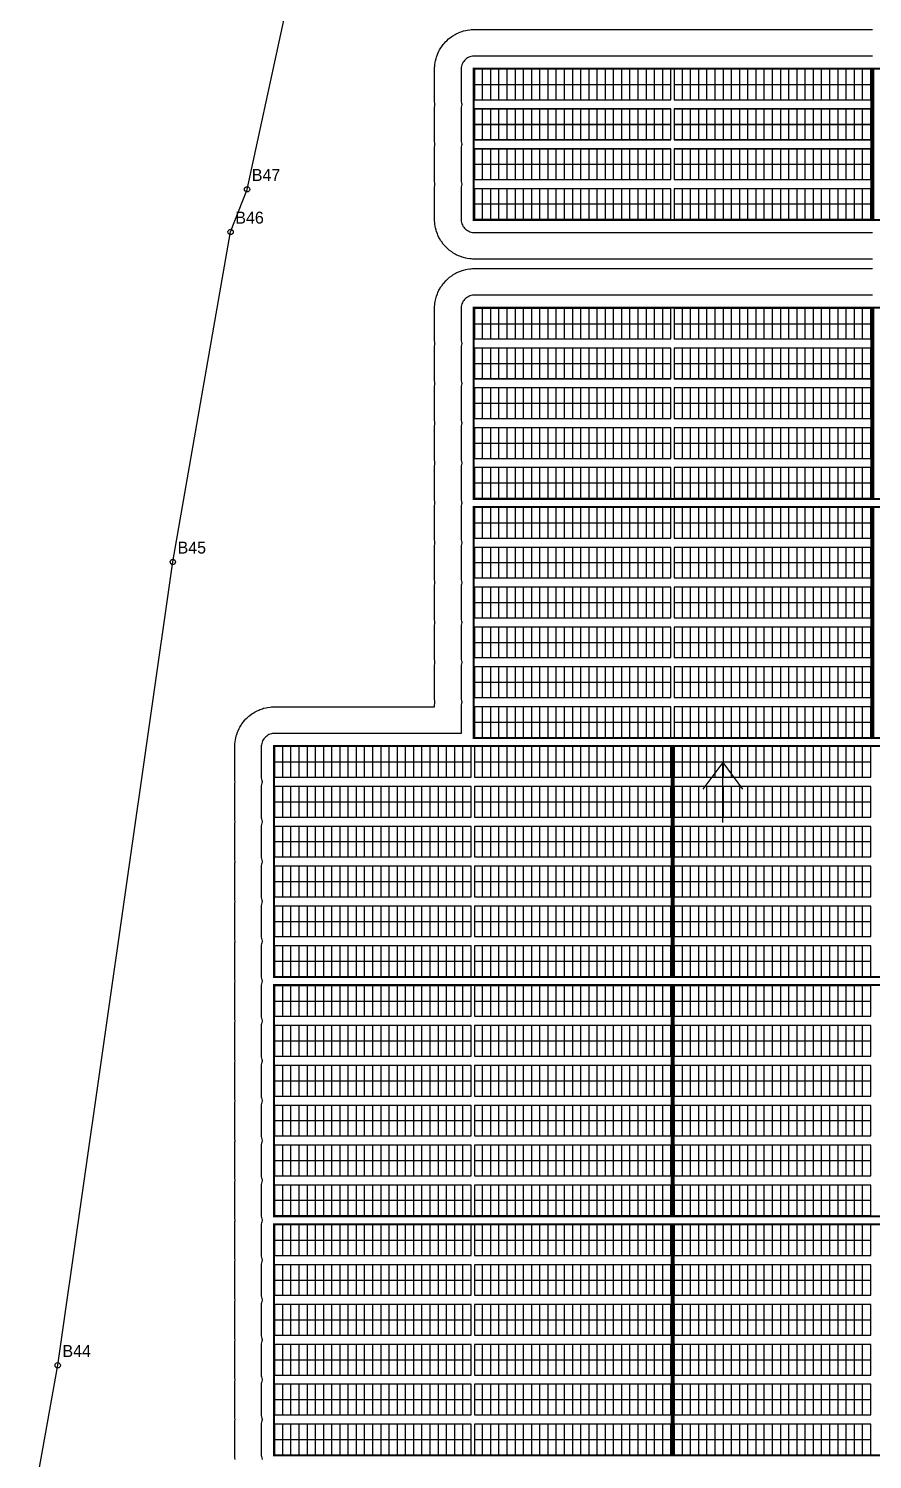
# Model space of a CAD drawing. Header units: metres. Extents: x 434302 to 507065, y 1937737 to 2381088.
# Drawn here: x 434704.1 to 434831.2, y 2380479.6 to 2380695 of the extents above; entities that cross this region are included whole.
import ezdxf
from ezdxf.enums import TextEntityAlignment as Align

# ---------------------------------------------------------------- set-up
doc = ezdxf.new("R2010")
doc.units = ezdxf.units.M
for name, color, linetype in [('BOUNDARY', 7, 'Continuous'), ('BOUNDARY_POINTS', 7, 'Continuous'), ('GROUP_BOUNDARY', 1, 'Continuous'), ('LIGHTNING_ARRESTER', 3, 'Continuous'), ('MODULES', 5, 'Continuous'), ('PV_TABLES', 3, 'Continuous'), ('SERVICE_ROAD', 1, 'Continuous')]:
    doc.layers.add(name, color=color, linetype=linetype)

# ---------------------------------------------------------------- blocks, each defined once
blk = doc.blocks.new('PV_TABLE_2P28')
at = {"layer": 'MODULES'}
for p, q in [((1.23333, 0), (1.23333, 4.6)), ((2.46666, 0), (2.46666, 4.6)), ((3.69999, 0), (3.69999, 4.6)), ((4.93332, 0), (4.93332, 4.6)), ((6.16665, 0), (6.16665, 4.6)), ((7.39998, 0), (7.39998, 4.6)), ((8.63331, 0), (8.63331, 4.6)), ((9.86664, 0), (9.86664, 4.6)), ((11.09997, 0), (11.09997, 4.6)), ((12.3333, 0), (12.3333, 4.6)), ((13.56663, 0), (13.56663, 4.6)), ((14.79996, 0), (14.79996, 4.6)), ((16.03329, 0), (16.03329, 4.6)), ((17.26662, 0), (17.26662, 4.6)), ((18.49995, 0), (18.49995, 4.6)), ((19.73328, 0), (19.73328, 4.6)), ((20.96661, 0), (20.96661, 4.6)), ((22.19994, 0), (22.19994, 4.6)), ((23.43327, 0), (23.43327, 4.6)), ((24.6666, 0), (24.6666, 4.6)), ((25.89993, 0), (25.89993, 4.6)), ((27.13326, 0), (27.13326, 4.6)), ((28.36659, 0), (28.36659, 4.6)), ((0, 2.3), (29.59992, 2.3))]:
    blk.add_line(p, q, dxfattribs=at)
blk.add_lwpolyline([(0, 0), (29.59992, 0), (29.59992, 4.6), (0, 4.6)], close=True, dxfattribs=at)

msp = doc.modelspace()

# ---------------------------------------------------------------- linework, layer by layer
at = {"layer": 'BOUNDARY'}
msp.add_lwpolyline([(434704.09, 2380469.12), (434708.47, 2380493.74), (434725.81, 2380614.69), (434734.51, 2380664.36), (434736.99, 2380670.78), (434747.16, 2380717.59)], dxfattribs=at)
at = {"layer": 'BOUNDARY_POINTS'}
for centre in [(434736.99, 2380670.78), (434734.51, 2380664.36), (434725.81, 2380614.69), (434708.47, 2380493.74)]:
    msp.add_circle(centre, 0.4, dxfattribs=at)
at = {"layer": 'GROUP_BOUNDARY', "color": 1, "lineweight": 211, "true_color": 0xff0000, "const_width": 0.3}
for points in [[(434831.04, 2380666.18), (434771.14, 2380666.18), (434771.14, 2380688.95), (434831.04, 2380688.95), (434831.04, 2380666.18)], [(434891.24, 2380624.18), (434831.34, 2380624.18), (434831.34, 2380652.95), (434891.24, 2380652.95), (434891.24, 2380624.18)], [(434831.04, 2380588.18), (434771.14, 2380588.18), (434771.14, 2380622.98), (434831.04, 2380622.98), (434831.04, 2380588.18)], [(434861.14, 2380552.18), (434801.24, 2380552.18), (434801.24, 2380586.98), (434861.14, 2380586.98), (434861.14, 2380552.18)], [(434800.94, 2380516.18), (434741.04, 2380516.18), (434741.04, 2380550.98), (434800.94, 2380550.98), (434800.94, 2380516.18)], [(434861.14, 2380480.18), (434801.24, 2380480.18), (434801.24, 2380514.98), (434861.14, 2380514.98), (434861.14, 2380480.18)]]:
    msp.add_lwpolyline(points, close=True, dxfattribs=at)
at = {"layer": 'GROUP_BOUNDARY', "color": 150, "lineweight": 211, "true_color": 0x0080ff, "const_width": 0.3}
for points in [[(434891.24, 2380666.18), (434831.34, 2380666.18), (434831.34, 2380688.95), (434891.24, 2380688.95), (434891.24, 2380666.18)], [(434831.04, 2380624.18), (434771.14, 2380624.18), (434771.14, 2380652.95), (434831.04, 2380652.95), (434831.04, 2380624.18)], [(434891.24, 2380588.18), (434831.34, 2380588.18), (434831.34, 2380622.98), (434891.24, 2380622.98), (434891.24, 2380588.18)], [(434800.94, 2380552.18), (434741.04, 2380552.18), (434741.04, 2380586.98), (434800.94, 2380586.98), (434800.94, 2380552.18)], [(434861.14, 2380516.18), (434801.24, 2380516.18), (434801.24, 2380550.98), (434861.14, 2380550.98), (434861.14, 2380516.18)], [(434800.94, 2380480.18), (434741.04, 2380480.18), (434741.04, 2380514.98), (434800.94, 2380514.98), (434800.94, 2380480.18)]]:
    msp.add_lwpolyline(points, close=True, dxfattribs=at)
at = {"layer": 'LIGHTNING_ARRESTER', "lineweight": 30}
for p, q in [((434808.64, 2380584.48), (434805.64, 2380580.48)), ((434808.64, 2380575.48), (434808.64, 2380584.48)), ((434808.64, 2380584.48), (434811.64, 2380580.48))]:
    msp.add_line(p, q, dxfattribs=at)
at = {"layer": 'SERVICE_ROAD'}
for points in [[(434831.19, 2380660.29), (434831.12, 2380660.28), (434831.02, 2380660.28), (434830.92, 2380660.28), (434801.36, 2380660.28), (434801.26, 2380660.28), (434801.16, 2380660.28), (434801.09, 2380660.29), (434801.02, 2380660.28), (434800.92, 2380660.28), (434800.82, 2380660.28), (434771.26, 2380660.28), (434771.16, 2380660.28), (434771.06, 2380660.28), (434770.96, 2380660.29), (434770.94, 2380660.29), (434770.75, 2380660.3), (434770.55, 2380660.32), (434770.16, 2380660.38), (434769.97, 2380660.42), (434769.59, 2380660.51), (434769.4, 2380660.57), (434769.03, 2380660.7), (434768.85, 2380660.78), (434768.5, 2380660.94), (434768.32, 2380661.04), (434767.99, 2380661.24), (434767.82, 2380661.35), (434767.51, 2380661.58), (434767.36, 2380661.71), (434767.07, 2380661.97), (434766.93, 2380662.11), (434766.66, 2380662.4), (434766.54, 2380662.55), (434766.31, 2380662.87), (434766.2, 2380663.03), (434766, 2380663.37), (434765.9, 2380663.54), (434765.74, 2380663.89), (434765.66, 2380664.08), (434765.53, 2380664.44), (434765.47, 2380664.63), (434765.38, 2380665.01), (434765.34, 2380665.21), (434765.28, 2380665.59), (434765.26, 2380665.79), (434765.25, 2380665.99), (434765.24, 2380666), (434765.24, 2380666.1), (434765.24, 2380666.2), (434765.24, 2380666.3), (434765.24, 2380670.86), (434765.24, 2380670.96), (434765.24, 2380671.06), (434765.24, 2380671.15), (434765.25, 2380671.17), (434765.26, 2380671.37), (434765.28, 2380671.56), (434765.28, 2380671.57), (434765.28, 2380671.57), (434765.26, 2380671.76), (434765.25, 2380671.96), (434765.24, 2380671.98), (434765.24, 2380672.07), (434765.24, 2380672.17), (434765.24, 2380672.27), (434765.24, 2380676.86), (434765.24, 2380676.96), (434765.24, 2380677.06), (434765.24, 2380677.15), (434765.25, 2380677.17), (434765.26, 2380677.37), (434765.28, 2380677.56), (434765.28, 2380677.57), (434765.28, 2380677.57), (434765.26, 2380677.76), (434765.25, 2380677.96), (434765.24, 2380677.98), (434765.24, 2380678.07), (434765.24, 2380678.17), (434765.24, 2380678.27), (434765.24, 2380682.86), (434765.24, 2380682.96), (434765.24, 2380683.06), (434765.24, 2380683.06), (434765.24, 2380683.15), (434765.25, 2380683.17), (434765.26, 2380683.37), (434765.28, 2380683.56), (434765.28, 2380683.57), (434765.28, 2380683.57), (434765.26, 2380683.76), (434765.25, 2380683.96), (434765.24, 2380683.98), (434765.24, 2380684.07), (434765.24, 2380684.17), (434765.24, 2380684.27), (434765.24, 2380688.83), (434765.24, 2380688.93), (434765.24, 2380689.03), (434765.24, 2380689.13), (434765.25, 2380689.15), (434765.26, 2380689.34), (434765.28, 2380689.54), (434765.34, 2380689.92), (434765.38, 2380690.12), (434765.47, 2380690.5), (434765.53, 2380690.69), (434765.66, 2380691.06), (434765.74, 2380691.24), (434765.9, 2380691.59), (434766, 2380691.76), (434766.2, 2380692.1), (434766.31, 2380692.26), (434766.54, 2380692.58), (434766.66, 2380692.73), (434766.93, 2380693.02), (434767.07, 2380693.16), (434767.36, 2380693.43), (434767.51, 2380693.55), (434767.82, 2380693.78), (434767.99, 2380693.89), (434768.32, 2380694.09), (434768.5, 2380694.19), (434768.85, 2380694.35), (434769.03, 2380694.43), (434769.4, 2380694.56), (434769.59, 2380694.62), (434769.97, 2380694.71), (434770.16, 2380694.75), (434770.55, 2380694.81), (434770.75, 2380694.83), (434770.94, 2380694.84), (434770.96, 2380694.84), (434771.06, 2380694.85), (434771.16, 2380694.85), (434771.26, 2380694.85), (434800.82, 2380694.85), (434800.92, 2380694.85), (434801.02, 2380694.85), (434801.09, 2380694.85), (434801.16, 2380694.85), (434801.26, 2380694.85), (434801.36, 2380694.85), (434830.92, 2380694.85), (434831.02, 2380694.85), (434831.12, 2380694.85), (434831.19, 2380694.85)], [(434831.19, 2380690.83), (434831.04, 2380690.85), (434831.02, 2380690.85), (434830.92, 2380690.85), (434801.36, 2380690.85), (434801.26, 2380690.85), (434801.24, 2380690.85), (434801.09, 2380690.83), (434800.94, 2380690.85), (434800.92, 2380690.85), (434800.82, 2380690.85), (434771.26, 2380690.85), (434771.16, 2380690.85), (434771.14, 2380690.85), (434770.95, 2380690.83), (434770.75, 2380690.79), (434770.56, 2380690.73), (434770.38, 2380690.66), (434770.21, 2380690.57), (434770.05, 2380690.46), (434769.9, 2380690.33), (434769.76, 2380690.19), (434769.63, 2380690.04), (434769.52, 2380689.88), (434769.43, 2380689.71), (434769.36, 2380689.52), (434769.3, 2380689.34), (434769.26, 2380689.14), (434769.24, 2380688.95), (434769.24, 2380688.93), (434769.24, 2380688.83), (434769.24, 2380684.27), (434769.24, 2380684.17), (434769.24, 2380684.15), (434769.26, 2380683.96), (434769.3, 2380683.77), (434769.36, 2380683.58), (434769.36, 2380683.57), (434769.36, 2380683.55), (434769.3, 2380683.36), (434769.26, 2380683.17), (434769.24, 2380682.98), (434769.24, 2380682.96), (434769.24, 2380682.86), (434769.24, 2380678.27), (434769.24, 2380678.17), (434769.24, 2380678.17), (434769.24, 2380678.15), (434769.26, 2380677.96), (434769.3, 2380677.77), (434769.36, 2380677.58), (434769.36, 2380677.57), (434769.36, 2380677.55), (434769.3, 2380677.36), (434769.26, 2380677.17), (434769.24, 2380676.98), (434769.24, 2380676.96), (434769.24, 2380676.86), (434769.24, 2380672.27), (434769.24, 2380672.17), (434769.24, 2380672.15), (434769.26, 2380671.96), (434769.3, 2380671.77), (434769.36, 2380671.58), (434769.36, 2380671.57), (434769.36, 2380671.55), (434769.3, 2380671.36), (434769.26, 2380671.17), (434769.24, 2380670.98), (434769.24, 2380670.96), (434769.24, 2380670.86), (434769.24, 2380666.3), (434769.24, 2380666.2), (434769.24, 2380666.18), (434769.26, 2380665.99), (434769.3, 2380665.79), (434769.36, 2380665.61), (434769.43, 2380665.42), (434769.52, 2380665.25), (434769.63, 2380665.09), (434769.76, 2380664.94), (434769.9, 2380664.8), (434770.05, 2380664.67), (434770.21, 2380664.56), (434770.38, 2380664.47), (434770.56, 2380664.4), (434770.75, 2380664.34), (434770.95, 2380664.3), (434771.14, 2380664.28), (434771.16, 2380664.28), (434771.26, 2380664.28), (434800.82, 2380664.28), (434800.92, 2380664.28), (434800.94, 2380664.28), (434801.09, 2380664.3), (434801.24, 2380664.28), (434801.26, 2380664.28), (434801.36, 2380664.28), (434830.92, 2380664.28), (434831.02, 2380664.28), (434831.04, 2380664.28), (434831.19, 2380664.3)], [(434735.18, 2380479.56), (434735.18, 2380479.58), (434735.18, 2380479.59), (434735.16, 2380479.79), (434735.15, 2380479.99), (434735.15, 2380480), (434735.14, 2380480.1), (434735.14, 2380480.2), (434735.14, 2380480.3), (434735.14, 2380484.86), (434735.14, 2380484.96), (434735.14, 2380485.06), (434735.15, 2380485.15), (434735.15, 2380485.17), (434735.16, 2380485.37), (434735.18, 2380485.56), (434735.18, 2380485.58), (434735.18, 2380485.59), (434735.16, 2380485.79), (434735.15, 2380485.99), (434735.15, 2380486), (434735.14, 2380486.1), (434735.14, 2380486.2), (434735.14, 2380486.3), (434735.14, 2380490.86), (434735.14, 2380490.96), (434735.14, 2380491.06), (434735.15, 2380491.15), (434735.15, 2380491.17), (434735.16, 2380491.37), (434735.18, 2380491.56), (434735.18, 2380491.58), (434735.18, 2380491.59), (434735.16, 2380491.79), (434735.15, 2380491.99), (434735.15, 2380492), (434735.14, 2380492.1), (434735.14, 2380492.2), (434735.14, 2380492.3), (434735.14, 2380496.86), (434735.14, 2380496.96), (434735.14, 2380497.06), (434735.15, 2380497.15), (434735.15, 2380497.17), (434735.16, 2380497.37), (434735.18, 2380497.56), (434735.18, 2380497.58), (434735.18, 2380497.59), (434735.16, 2380497.79), (434735.15, 2380497.99), (434735.15, 2380498), (434735.14, 2380498.1), (434735.14, 2380498.2), (434735.14, 2380498.3), (434735.14, 2380502.86), (434735.14, 2380502.96), (434735.14, 2380503.06), (434735.15, 2380503.15), (434735.15, 2380503.17), (434735.16, 2380503.37), (434735.18, 2380503.56), (434735.18, 2380503.58), (434735.18, 2380503.59), (434735.16, 2380503.79), (434735.15, 2380503.99), (434735.15, 2380504), (434735.14, 2380504.1), (434735.14, 2380504.2), (434735.14, 2380504.3), (434735.14, 2380508.86), (434735.14, 2380508.96), (434735.14, 2380509.06), (434735.15, 2380509.15), (434735.15, 2380509.17), (434735.16, 2380509.37), (434735.18, 2380509.56), (434735.18, 2380509.58), (434735.18, 2380509.59), (434735.16, 2380509.79), (434735.15, 2380509.99), (434735.15, 2380510), (434735.14, 2380510.1), (434735.14, 2380510.2), (434735.14, 2380510.3), (434735.14, 2380514.86), (434735.14, 2380514.96), (434735.14, 2380515.06), (434735.15, 2380515.15), (434735.15, 2380515.17), (434735.16, 2380515.37), (434735.18, 2380515.56), (434735.18, 2380515.58), (434735.18, 2380515.59), (434735.16, 2380515.79), (434735.15, 2380515.99), (434735.15, 2380516), (434735.14, 2380516.1), (434735.14, 2380516.2), (434735.14, 2380516.3), (434735.14, 2380520.86), (434735.14, 2380520.96), (434735.14, 2380521.06), (434735.15, 2380521.15), (434735.15, 2380521.17), (434735.16, 2380521.37), (434735.18, 2380521.56), (434735.18, 2380521.58), (434735.18, 2380521.59), (434735.16, 2380521.79), (434735.15, 2380521.99), (434735.15, 2380522), (434735.14, 2380522.1), (434735.14, 2380522.2), (434735.14, 2380522.3), (434735.14, 2380526.86), (434735.14, 2380526.96), (434735.14, 2380527.06), (434735.15, 2380527.15), (434735.15, 2380527.17), (434735.16, 2380527.37), (434735.18, 2380527.56), (434735.18, 2380527.58), (434735.18, 2380527.59), (434735.16, 2380527.79), (434735.15, 2380527.99), (434735.15, 2380528), (434735.14, 2380528.1), (434735.14, 2380528.2), (434735.14, 2380528.3), (434735.14, 2380532.86), (434735.14, 2380532.96), (434735.14, 2380533.06), (434735.15, 2380533.15), (434735.15, 2380533.17), (434735.16, 2380533.37), (434735.18, 2380533.56), (434735.18, 2380533.58), (434735.18, 2380533.59), (434735.16, 2380533.79), (434735.15, 2380533.99), (434735.15, 2380534), (434735.14, 2380534.1), (434735.14, 2380534.2), (434735.14, 2380534.3), (434735.14, 2380538.86), (434735.14, 2380538.96), (434735.14, 2380539.06), (434735.15, 2380539.15), (434735.15, 2380539.17), (434735.16, 2380539.37), (434735.18, 2380539.56), (434735.18, 2380539.58), (434735.18, 2380539.59), (434735.16, 2380539.79), (434735.15, 2380539.99), (434735.15, 2380540), (434735.14, 2380540.1), (434735.14, 2380540.2), (434735.14, 2380540.3), (434735.14, 2380544.86), (434735.14, 2380544.96), (434735.14, 2380545.06), (434735.15, 2380545.15), (434735.15, 2380545.17), (434735.16, 2380545.37), (434735.18, 2380545.56), (434735.18, 2380545.58), (434735.18, 2380545.59), (434735.16, 2380545.79), (434735.15, 2380545.99), (434735.15, 2380546), (434735.14, 2380546.1), (434735.14, 2380546.2), (434735.14, 2380546.3), (434735.14, 2380550.86), (434735.14, 2380550.96), (434735.14, 2380551.06), (434735.15, 2380551.15), (434735.15, 2380551.17), (434735.16, 2380551.37), (434735.18, 2380551.56), (434735.18, 2380551.58), (434735.18, 2380551.59), (434735.16, 2380551.79), (434735.15, 2380551.99), (434735.15, 2380552), (434735.14, 2380552.1), (434735.14, 2380552.2), (434735.14, 2380552.3), (434735.14, 2380556.86), (434735.14, 2380556.96), (434735.14, 2380557.06), (434735.15, 2380557.15), (434735.15, 2380557.17), (434735.16, 2380557.37), (434735.18, 2380557.56), (434735.18, 2380557.58), (434735.18, 2380557.59), (434735.16, 2380557.79), (434735.15, 2380557.99), (434735.15, 2380558), (434735.14, 2380558.1), (434735.14, 2380558.2), (434735.14, 2380558.3), (434735.14, 2380562.86), (434735.14, 2380562.96), (434735.14, 2380563.06), (434735.15, 2380563.15), (434735.15, 2380563.17), (434735.16, 2380563.37), (434735.18, 2380563.56), (434735.18, 2380563.58), (434735.18, 2380563.59), (434735.16, 2380563.79), (434735.15, 2380563.99), (434735.15, 2380564), (434735.14, 2380564.1), (434735.14, 2380564.2), (434735.14, 2380564.3), (434735.14, 2380568.86), (434735.14, 2380568.96), (434735.14, 2380569.06), (434735.15, 2380569.15), (434735.15, 2380569.17), (434735.16, 2380569.37), (434735.18, 2380569.56), (434735.18, 2380569.58), (434735.18, 2380569.59), (434735.16, 2380569.79), (434735.15, 2380569.99), (434735.15, 2380570), (434735.14, 2380570.1), (434735.14, 2380570.2), (434735.14, 2380570.3), (434735.14, 2380574.86), (434735.14, 2380574.96), (434735.14, 2380575.06), (434735.15, 2380575.15), (434735.15, 2380575.17), (434735.16, 2380575.37), (434735.18, 2380575.56), (434735.18, 2380575.58), (434735.18, 2380575.59), (434735.16, 2380575.79), (434735.15, 2380575.99), (434735.15, 2380576), (434735.14, 2380576.1), (434735.14, 2380576.2), (434735.14, 2380576.3), (434735.14, 2380580.86), (434735.14, 2380580.96), (434735.14, 2380581.06), (434735.15, 2380581.15), (434735.15, 2380581.17), (434735.16, 2380581.37), (434735.18, 2380581.56), (434735.18, 2380581.58), (434735.18, 2380581.59), (434735.16, 2380581.79), (434735.15, 2380581.99), (434735.15, 2380582), (434735.14, 2380582.1), (434735.14, 2380582.2), (434735.14, 2380582.3), (434735.14, 2380586.86), (434735.14, 2380586.96), (434735.14, 2380587.06), (434735.15, 2380587.15), (434735.15, 2380587.17), (434735.16, 2380587.37), (434735.18, 2380587.56), (434735.24, 2380587.95), (434735.28, 2380588.14), (434735.37, 2380588.53), (434735.43, 2380588.71), (434735.56, 2380589.08), (434735.64, 2380589.26), (434735.8, 2380589.62), (434735.9, 2380589.79), (434736.1, 2380590.13), (434736.21, 2380590.29), (434736.44, 2380590.61), (434736.56, 2380590.76), (434736.83, 2380591.05), (434736.97, 2380591.19), (434737.26, 2380591.45), (434737.41, 2380591.58), (434737.72, 2380591.81), (434737.89, 2380591.92), (434738.22, 2380592.12), (434738.4, 2380592.21), (434738.75, 2380592.38), (434738.93, 2380592.46), (434739.3, 2380592.59), (434739.49, 2380592.65), (434739.87, 2380592.74), (434740.06, 2380592.78), (434740.45, 2380592.84), (434740.65, 2380592.86), (434740.84, 2380592.87), (434740.86, 2380592.87), (434740.96, 2380592.88), (434741.06, 2380592.88), (434741.16, 2380592.88), (434765.24, 2380592.88), (434765.24, 2380592.96), (434765.24, 2380593.06), (434765.24, 2380593.15), (434765.25, 2380593.17), (434765.26, 2380593.37), (434765.28, 2380593.56), (434765.28, 2380593.58), (434765.28, 2380593.59), (434765.26, 2380593.79), (434765.25, 2380593.99), (434765.24, 2380594), (434765.24, 2380594.1), (434765.24, 2380594.2), (434765.24, 2380594.3), (434765.24, 2380598.86), (434765.24, 2380598.96), (434765.24, 2380599.06), (434765.24, 2380599.15), (434765.25, 2380599.17), (434765.26, 2380599.37), (434765.28, 2380599.56), (434765.28, 2380599.58), (434765.28, 2380599.59), (434765.26, 2380599.79), (434765.25, 2380599.99), (434765.24, 2380600), (434765.24, 2380600.1), (434765.24, 2380600.2), (434765.24, 2380600.3), (434765.24, 2380604.86), (434765.24, 2380604.96), (434765.24, 2380605.06), (434765.24, 2380605.15), (434765.25, 2380605.17), (434765.26, 2380605.37), (434765.28, 2380605.56), (434765.28, 2380605.58), (434765.28, 2380605.59), (434765.26, 2380605.79), (434765.25, 2380605.99), (434765.24, 2380606), (434765.24, 2380606.1), (434765.24, 2380606.2), (434765.24, 2380606.3), (434765.24, 2380610.86), (434765.24, 2380610.96), (434765.24, 2380611.06), (434765.24, 2380611.15), (434765.25, 2380611.17), (434765.26, 2380611.37), (434765.28, 2380611.56), (434765.28, 2380611.58), (434765.28, 2380611.59), (434765.26, 2380611.79), (434765.25, 2380611.99), (434765.24, 2380612), (434765.24, 2380612.1), (434765.24, 2380612.2), (434765.24, 2380612.3), (434765.24, 2380616.86), (434765.24, 2380616.96), (434765.24, 2380617.06), (434765.24, 2380617.15), (434765.25, 2380617.17), (434765.26, 2380617.37), (434765.28, 2380617.56), (434765.28, 2380617.58), (434765.28, 2380617.59), (434765.26, 2380617.79), (434765.25, 2380617.99), (434765.24, 2380618), (434765.24, 2380618.1), (434765.24, 2380618.2), (434765.24, 2380618.3), (434765.24, 2380622.86), (434765.24, 2380622.96), (434765.24, 2380623.06), (434765.24, 2380623.15), (434765.25, 2380623.17), (434765.26, 2380623.37), (434765.28, 2380623.56), (434765.28, 2380623.58), (434765.28, 2380623.59), (434765.26, 2380623.79), (434765.25, 2380623.99), (434765.24, 2380624), (434765.24, 2380624.1), (434765.24, 2380624.2), (434765.24, 2380624.3), (434765.24, 2380628.86), (434765.24, 2380628.96), (434765.24, 2380629.06), (434765.24, 2380629.15), (434765.25, 2380629.17), (434765.26, 2380629.37), (434765.28, 2380629.56), (434765.28, 2380629.58), (434765.28, 2380629.59), (434765.26, 2380629.79), (434765.25, 2380629.99), (434765.24, 2380630), (434765.24, 2380630.1), (434765.24, 2380630.2), (434765.24, 2380630.3), (434765.24, 2380634.86), (434765.24, 2380634.96), (434765.24, 2380635.06), (434765.24, 2380635.15), (434765.25, 2380635.17), (434765.26, 2380635.37), (434765.28, 2380635.56), (434765.28, 2380635.58), (434765.28, 2380635.59), (434765.26, 2380635.79), (434765.25, 2380635.99), (434765.24, 2380636), (434765.24, 2380636.1), (434765.24, 2380636.2), (434765.24, 2380636.3), (434765.24, 2380640.86), (434765.24, 2380640.96), (434765.24, 2380641.06), (434765.24, 2380641.15), (434765.25, 2380641.17), (434765.26, 2380641.37), (434765.28, 2380641.56), (434765.28, 2380641.57), (434765.28, 2380641.57), (434765.26, 2380641.76), (434765.25, 2380641.96), (434765.24, 2380641.98), (434765.24, 2380642.07), (434765.24, 2380642.17), (434765.24, 2380642.27), (434765.24, 2380646.86), (434765.24, 2380646.96), (434765.24, 2380647.06), (434765.24, 2380647.15), (434765.25, 2380647.17), (434765.26, 2380647.37), (434765.28, 2380647.56), (434765.28, 2380647.57), (434765.28, 2380647.57), (434765.26, 2380647.76), (434765.25, 2380647.96), (434765.24, 2380647.98), (434765.24, 2380648.07), (434765.24, 2380648.17), (434765.24, 2380648.27), (434765.24, 2380652.83), (434765.24, 2380652.93), (434765.24, 2380653.03), (434765.24, 2380653.13), (434765.25, 2380653.15), (434765.26, 2380653.34), (434765.28, 2380653.54), (434765.34, 2380653.92), (434765.38, 2380654.12), (434765.47, 2380654.5), (434765.53, 2380654.69), (434765.66, 2380655.06), (434765.74, 2380655.24), (434765.9, 2380655.59), (434766, 2380655.76), (434766.2, 2380656.1), (434766.31, 2380656.26), (434766.54, 2380656.58), (434766.66, 2380656.73), (434766.93, 2380657.02), (434767.07, 2380657.16), (434767.36, 2380657.43), (434767.51, 2380657.55), (434767.82, 2380657.78), (434767.99, 2380657.89), (434768.32, 2380658.09), (434768.5, 2380658.19), (434768.85, 2380658.35), (434769.03, 2380658.43), (434769.4, 2380658.56), (434769.59, 2380658.62), (434769.97, 2380658.71), (434770.16, 2380658.75), (434770.55, 2380658.81), (434770.75, 2380658.83), (434770.94, 2380658.84), (434770.96, 2380658.84), (434771.06, 2380658.85), (434771.16, 2380658.85), (434771.26, 2380658.85), (434800.82, 2380658.85), (434800.92, 2380658.85), (434801.02, 2380658.85), (434801.09, 2380658.85), (434801.16, 2380658.85), (434801.26, 2380658.85), (434801.36, 2380658.85), (434830.92, 2380658.85), (434831.02, 2380658.85), (434831.12, 2380658.85), (434831.19, 2380658.85)], [(434831.19, 2380654.83), (434831.04, 2380654.85), (434831.02, 2380654.85), (434830.92, 2380654.85), (434801.36, 2380654.85), (434801.26, 2380654.85), (434801.24, 2380654.85), (434801.09, 2380654.83), (434800.94, 2380654.85), (434800.92, 2380654.85), (434800.82, 2380654.85), (434771.26, 2380654.85), (434771.16, 2380654.85), (434771.14, 2380654.85), (434770.95, 2380654.83), (434770.75, 2380654.79), (434770.56, 2380654.73), (434770.38, 2380654.66), (434770.21, 2380654.57), (434770.05, 2380654.46), (434769.9, 2380654.33), (434769.76, 2380654.19), (434769.63, 2380654.04), (434769.52, 2380653.88), (434769.43, 2380653.71), (434769.36, 2380653.52), (434769.3, 2380653.34), (434769.26, 2380653.14), (434769.24, 2380652.95), (434769.24, 2380652.93), (434769.24, 2380652.83), (434769.24, 2380648.27), (434769.24, 2380648.17), (434769.24, 2380648.15), (434769.26, 2380647.96), (434769.3, 2380647.77), (434769.36, 2380647.58), (434769.36, 2380647.57), (434769.36, 2380647.55), (434769.3, 2380647.36), (434769.26, 2380647.17), (434769.24, 2380646.98), (434769.24, 2380646.96), (434769.24, 2380646.86), (434769.24, 2380642.27), (434769.24, 2380642.17), (434769.24, 2380642.15), (434769.26, 2380641.96), (434769.3, 2380641.77), (434769.36, 2380641.58), (434769.36, 2380641.57), (434769.36, 2380641.55), (434769.3, 2380641.36), (434769.26, 2380641.17), (434769.24, 2380640.98), (434769.24, 2380640.96), (434769.24, 2380640.86), (434769.24, 2380636.3), (434769.24, 2380636.2), (434769.24, 2380636.18), (434769.26, 2380635.99), (434769.3, 2380635.79), (434769.36, 2380635.61), (434769.37, 2380635.58), (434769.36, 2380635.55), (434769.3, 2380635.36), (434769.26, 2380635.17), (434769.24, 2380634.98), (434769.24, 2380634.96), (434769.24, 2380634.86), (434769.24, 2380630.3), (434769.24, 2380630.2), (434769.24, 2380630.18), (434769.26, 2380629.99), (434769.3, 2380629.79), (434769.36, 2380629.61), (434769.37, 2380629.58), (434769.36, 2380629.55), (434769.3, 2380629.36), (434769.26, 2380629.17), (434769.24, 2380628.98), (434769.24, 2380628.96), (434769.24, 2380628.86), (434769.24, 2380624.3), (434769.24, 2380624.2), (434769.24, 2380624.18), (434769.26, 2380623.99), (434769.3, 2380623.79), (434769.36, 2380623.61), (434769.37, 2380623.58), (434769.36, 2380623.55), (434769.3, 2380623.36), (434769.26, 2380623.17), (434769.24, 2380622.98), (434769.24, 2380622.96), (434769.24, 2380622.86), (434769.24, 2380618.3), (434769.24, 2380618.2), (434769.24, 2380618.18), (434769.26, 2380617.99), (434769.3, 2380617.79), (434769.36, 2380617.61), (434769.37, 2380617.58), (434769.36, 2380617.55), (434769.3, 2380617.36), (434769.26, 2380617.17), (434769.24, 2380616.98), (434769.24, 2380616.96), (434769.24, 2380616.86), (434769.24, 2380612.3), (434769.24, 2380612.2), (434769.24, 2380612.18), (434769.26, 2380611.99), (434769.3, 2380611.79), (434769.36, 2380611.61), (434769.37, 2380611.58), (434769.36, 2380611.55), (434769.3, 2380611.36), (434769.26, 2380611.17), (434769.24, 2380610.98), (434769.24, 2380610.96), (434769.24, 2380610.86), (434769.24, 2380606.3), (434769.24, 2380606.2), (434769.24, 2380606.18), (434769.26, 2380605.99), (434769.3, 2380605.79), (434769.36, 2380605.61), (434769.37, 2380605.58), (434769.36, 2380605.55), (434769.3, 2380605.36), (434769.26, 2380605.17), (434769.24, 2380604.98), (434769.24, 2380604.96), (434769.24, 2380604.86), (434769.24, 2380600.3), (434769.24, 2380600.2), (434769.24, 2380600.18), (434769.26, 2380599.99), (434769.3, 2380599.79), (434769.36, 2380599.61), (434769.37, 2380599.58), (434769.36, 2380599.55), (434769.3, 2380599.36), (434769.26, 2380599.17), (434769.24, 2380598.98), (434769.24, 2380598.96), (434769.24, 2380598.86), (434769.24, 2380594.3), (434769.24, 2380594.2), (434769.24, 2380594.18), (434769.26, 2380593.99), (434769.3, 2380593.79), (434769.36, 2380593.61), (434769.37, 2380593.58), (434769.36, 2380593.55), (434769.3, 2380593.36), (434769.26, 2380593.17), (434769.24, 2380592.98), (434769.24, 2380592.96), (434769.24, 2380592.86), (434769.24, 2380588.88), (434741.16, 2380588.88), (434741.06, 2380588.88), (434741.04, 2380588.88), (434740.85, 2380588.86), (434740.65, 2380588.82), (434740.46, 2380588.76), (434740.28, 2380588.69), (434740.11, 2380588.59), (434739.95, 2380588.48), (434739.8, 2380588.36), (434739.66, 2380588.22), (434739.53, 2380588.07), (434739.42, 2380587.91), (434739.33, 2380587.73), (434739.26, 2380587.55), (434739.2, 2380587.36), (434739.16, 2380587.17), (434739.14, 2380586.98), (434739.14, 2380586.96), (434739.14, 2380586.86), (434739.14, 2380582.3), (434739.14, 2380582.2), (434739.14, 2380582.18), (434739.16, 2380581.99), (434739.2, 2380581.79), (434739.26, 2380581.61), (434739.27, 2380581.58), (434739.26, 2380581.55), (434739.2, 2380581.36), (434739.16, 2380581.17), (434739.14, 2380580.98), (434739.14, 2380580.96), (434739.14, 2380580.86), (434739.14, 2380576.3), (434739.14, 2380576.2), (434739.14, 2380576.18), (434739.16, 2380575.99), (434739.2, 2380575.79), (434739.26, 2380575.61), (434739.27, 2380575.58), (434739.26, 2380575.55), (434739.2, 2380575.36), (434739.16, 2380575.17), (434739.14, 2380574.98), (434739.14, 2380574.96), (434739.14, 2380574.86), (434739.14, 2380570.3), (434739.14, 2380570.2), (434739.14, 2380570.18), (434739.16, 2380569.99), (434739.2, 2380569.79), (434739.26, 2380569.61), (434739.27, 2380569.58), (434739.26, 2380569.55), (434739.2, 2380569.36), (434739.16, 2380569.17), (434739.14, 2380568.98), (434739.14, 2380568.96), (434739.14, 2380568.86), (434739.14, 2380564.3), (434739.14, 2380564.2), (434739.14, 2380564.18), (434739.16, 2380563.99), (434739.2, 2380563.79), (434739.26, 2380563.61), (434739.27, 2380563.58), (434739.26, 2380563.55), (434739.2, 2380563.36), (434739.16, 2380563.17), (434739.14, 2380562.98), (434739.14, 2380562.96), (434739.14, 2380562.86), (434739.14, 2380558.3), (434739.14, 2380558.2), (434739.14, 2380558.18), (434739.16, 2380557.99), (434739.2, 2380557.79), (434739.26, 2380557.61), (434739.27, 2380557.58), (434739.26, 2380557.55), (434739.2, 2380557.36), (434739.16, 2380557.17), (434739.14, 2380556.98), (434739.14, 2380556.96), (434739.14, 2380556.86), (434739.14, 2380552.3), (434739.14, 2380552.2), (434739.14, 2380552.18), (434739.16, 2380551.99), (434739.2, 2380551.79), (434739.26, 2380551.61), (434739.27, 2380551.58), (434739.26, 2380551.55), (434739.2, 2380551.36), (434739.16, 2380551.17), (434739.14, 2380550.98), (434739.14, 2380550.96), (434739.14, 2380550.86), (434739.14, 2380546.3), (434739.14, 2380546.2), (434739.14, 2380546.18), (434739.16, 2380545.99), (434739.2, 2380545.79), (434739.26, 2380545.61), (434739.27, 2380545.58), (434739.26, 2380545.55), (434739.2, 2380545.36), (434739.16, 2380545.17), (434739.14, 2380544.98), (434739.14, 2380544.96), (434739.14, 2380544.86), (434739.14, 2380540.3), (434739.14, 2380540.2), (434739.14, 2380540.18), (434739.16, 2380539.99), (434739.2, 2380539.79), (434739.26, 2380539.61), (434739.27, 2380539.58), (434739.26, 2380539.55), (434739.2, 2380539.36), (434739.16, 2380539.17), (434739.14, 2380538.98), (434739.14, 2380538.96), (434739.14, 2380538.86), (434739.14, 2380534.3), (434739.14, 2380534.2), (434739.14, 2380534.18), (434739.16, 2380533.99), (434739.2, 2380533.79), (434739.26, 2380533.61), (434739.27, 2380533.58), (434739.26, 2380533.55), (434739.2, 2380533.36), (434739.16, 2380533.17), (434739.14, 2380532.98), (434739.14, 2380532.96), (434739.14, 2380532.86), (434739.14, 2380528.3), (434739.14, 2380528.2), (434739.14, 2380528.18), (434739.16, 2380527.99), (434739.2, 2380527.79), (434739.26, 2380527.61), (434739.27, 2380527.58), (434739.26, 2380527.55), (434739.2, 2380527.36), (434739.16, 2380527.17), (434739.14, 2380526.98), (434739.14, 2380526.96), (434739.14, 2380526.86), (434739.14, 2380522.3), (434739.14, 2380522.2), (434739.14, 2380522.18), (434739.16, 2380521.99), (434739.2, 2380521.79), (434739.26, 2380521.61), (434739.27, 2380521.58), (434739.26, 2380521.55), (434739.2, 2380521.36), (434739.16, 2380521.17), (434739.14, 2380520.98), (434739.14, 2380520.96), (434739.14, 2380520.86), (434739.14, 2380516.3), (434739.14, 2380516.2), (434739.14, 2380516.18), (434739.16, 2380515.99), (434739.2, 2380515.79), (434739.26, 2380515.61), (434739.27, 2380515.58), (434739.26, 2380515.55), (434739.2, 2380515.36), (434739.16, 2380515.17), (434739.14, 2380514.98), (434739.14, 2380514.96), (434739.14, 2380514.86), (434739.14, 2380510.3), (434739.14, 2380510.2), (434739.14, 2380510.18), (434739.16, 2380509.99), (434739.2, 2380509.79), (434739.26, 2380509.61), (434739.27, 2380509.58), (434739.26, 2380509.55), (434739.2, 2380509.36), (434739.16, 2380509.17), (434739.14, 2380508.98), (434739.14, 2380508.96), (434739.14, 2380508.86), (434739.14, 2380504.3), (434739.14, 2380504.2), (434739.14, 2380504.18), (434739.16, 2380503.99), (434739.2, 2380503.79), (434739.26, 2380503.61), (434739.27, 2380503.58), (434739.26, 2380503.55), (434739.2, 2380503.36), (434739.16, 2380503.17), (434739.14, 2380502.98), (434739.14, 2380502.96), (434739.14, 2380502.86), (434739.14, 2380498.3), (434739.14, 2380498.2), (434739.14, 2380498.18), (434739.16, 2380497.99), (434739.2, 2380497.79), (434739.26, 2380497.61), (434739.27, 2380497.58), (434739.26, 2380497.55), (434739.2, 2380497.36), (434739.16, 2380497.17), (434739.14, 2380496.98), (434739.14, 2380496.96), (434739.14, 2380496.86), (434739.14, 2380492.3), (434739.14, 2380492.2), (434739.14, 2380492.18), (434739.16, 2380491.99), (434739.2, 2380491.79), (434739.26, 2380491.61), (434739.27, 2380491.58), (434739.26, 2380491.55), (434739.2, 2380491.36), (434739.16, 2380491.17), (434739.14, 2380490.98), (434739.14, 2380490.96), (434739.14, 2380490.86), (434739.14, 2380486.3), (434739.14, 2380486.2), (434739.14, 2380486.18), (434739.16, 2380485.99), (434739.2, 2380485.79), (434739.26, 2380485.61), (434739.27, 2380485.58), (434739.26, 2380485.55), (434739.2, 2380485.36), (434739.16, 2380485.17), (434739.14, 2380484.98), (434739.14, 2380484.96), (434739.14, 2380484.86), (434739.14, 2380480.3), (434739.14, 2380480.2), (434739.14, 2380480.18), (434739.16, 2380479.99), (434739.2, 2380479.79), (434739.26, 2380479.61), (434739.27, 2380479.58), (434739.26, 2380479.55)]]:
    msp.add_lwpolyline(points, dxfattribs=at)

# ---------------------------------------------------------------- block references
at = {"layer": 'PV_TABLES'}
for p in [(434771.24, 2380684.25), (434801.34, 2380684.25), (434771.24, 2380678.28), (434771.24, 2380678.25), (434801.34, 2380678.28), (434801.34, 2380678.25), (434771.24, 2380672.28), (434771.24, 2380672.25), (434801.34, 2380672.28), (434801.34, 2380672.25), (434771.24, 2380666.28), (434801.34, 2380666.28), (434771.24, 2380648.25), (434801.34, 2380648.25), (434771.24, 2380642.28), (434771.24, 2380642.25), (434801.34, 2380642.28), (434801.34, 2380642.25), (434771.24, 2380636.28), (434801.34, 2380636.28), (434771.24, 2380630.28), (434801.34, 2380630.28), (434771.24, 2380624.28), (434801.34, 2380624.28), (434771.24, 2380618.28), (434801.34, 2380618.28), (434771.24, 2380612.28), (434801.34, 2380612.28), (434771.24, 2380606.28), (434801.34, 2380606.28), (434771.24, 2380600.28), (434801.34, 2380600.28), (434771.24, 2380594.28), (434801.34, 2380594.28), (434771.24, 2380588.28), (434801.34, 2380588.28), (434741.14, 2380582.28), (434771.24, 2380582.28), (434801.34, 2380582.28), (434741.14, 2380576.28), (434771.24, 2380576.28), (434801.34, 2380576.28), (434741.14, 2380570.28), (434771.24, 2380570.28), (434801.34, 2380570.28), (434741.14, 2380564.28), (434771.24, 2380564.28), (434801.34, 2380564.28), (434741.14, 2380558.28), (434771.24, 2380558.28), (434801.34, 2380558.28), (434741.14, 2380552.28), (434771.24, 2380552.28), (434801.34, 2380552.28), (434741.14, 2380546.28), (434771.24, 2380546.28), (434801.34, 2380546.28), (434741.14, 2380540.28), (434771.24, 2380540.28), (434801.34, 2380540.28), (434741.14, 2380534.28), (434771.24, 2380534.28), (434801.34, 2380534.28), (434741.14, 2380528.28), (434771.24, 2380528.28), (434801.34, 2380528.28), (434741.14, 2380522.28), (434771.24, 2380522.28), (434801.34, 2380522.28), (434741.14, 2380516.28), (434771.24, 2380516.28), (434801.34, 2380516.28), (434741.14, 2380510.28), (434771.24, 2380510.28), (434801.34, 2380510.28), (434741.14, 2380504.28), (434771.24, 2380504.28), (434801.34, 2380504.28), (434741.14, 2380498.28), (434771.24, 2380498.28), (434801.34, 2380498.28), (434741.14, 2380492.28), (434771.24, 2380492.28), (434801.34, 2380492.28), (434741.14, 2380486.28), (434771.24, 2380486.28), (434801.34, 2380486.28), (434741.14, 2380480.28), (434771.24, 2380480.28), (434801.34, 2380480.28)]:
    msp.add_blockref('PV_TABLE_2P28', p, dxfattribs=at)

# ---------------------------------------------------------------- texts
at = {"layer": 'BOUNDARY_POINTS'}
for s, p in [('B47', (434737.71, 2380671.5)), ('B46', (434735.23, 2380665.08)), ('B45', (434726.53, 2380615.41)), ('B44', (434709.19, 2380494.46))]:
    msp.add_text(s, height=1.8, dxfattribs=at).set_placement(p, align=Align.BOTTOM_LEFT)

doc.saveas('drawing.dxf')
